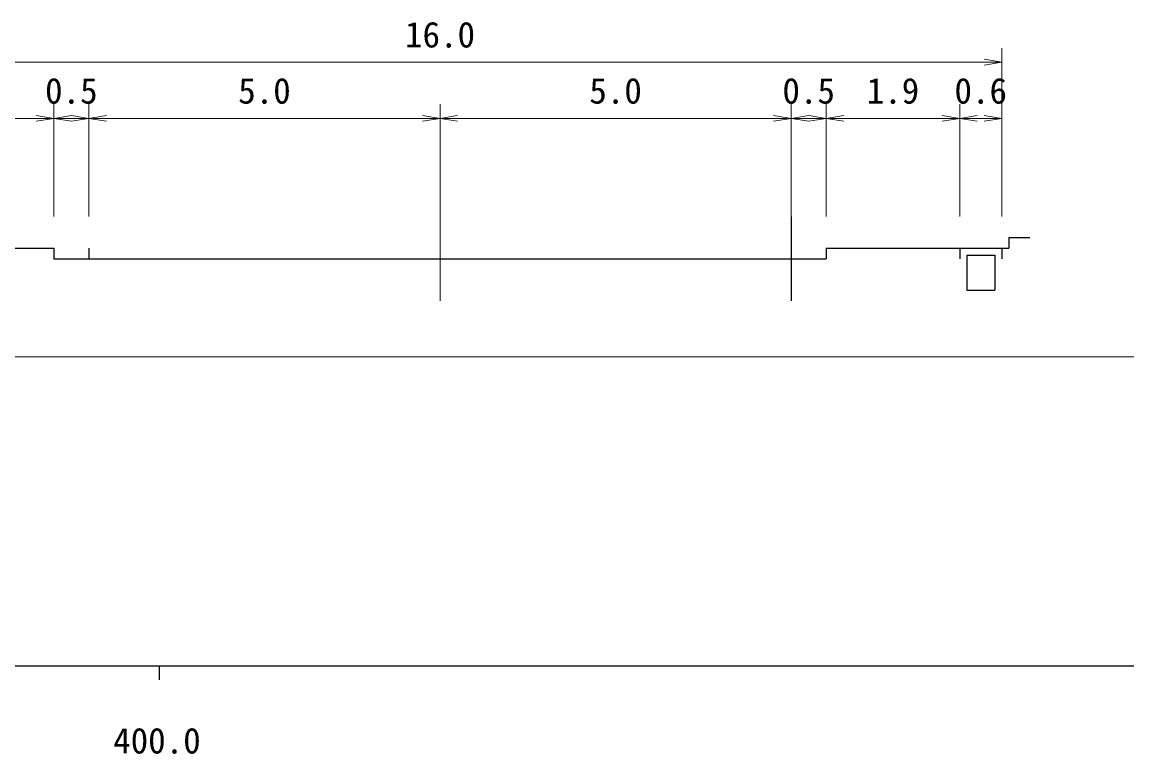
# Model space of a CAD drawing. Units: millimetres on the paper, enlarged 1000 times, with parts at other scales. Extents: x 40000 to 680000, y 20000 to 380000.
# Drawn here: x 458242 to 536908, y 198715 to 250860 of the extents above; entities that cross this region are included whole.
import ezdxf
from ezdxf.enums import TextEntityAlignment as Align

# ---------------------------------------------------------------- set-up
doc = ezdxf.new("R2010")
doc.units = ezdxf.units.MM
doc.header["$LTSCALE"] = 1000
doc.linetypes.add('CHAIN', pattern=[18.5, 12, -1.5, 3.5, -1.5])
for name, color, linetype, lineweight in [('M-BGD', 7, 'Continuous', 25), ('M-BMK', 2, 'CHAIN', 13), ('M-STR-HTXT', 7, 'Continuous', 13), ('M-TTL-BAND', 7, 'Continuous', 25)]:
    doc.layers.add(name, color=color, linetype=linetype, lineweight=lineweight)
doc.styles.add('ＭＳ ゴシック', font='')
doc.styles.get('ＭＳ ゴシック').set_extended_font_data('MS Gothic')

msp = doc.modelspace()

# ---------------------------------------------------------------- linework, layer by layer
at = {"layer": 'M-BGD'}
for p, q in [((513000, 237000), (513000, 231000)), ((528500, 235500), (530000, 235500)), ((528500, 235500), (528500, 234750)), ((447500, 234750), (460500, 234750)), ((460500, 234750), (460500, 234000)), ((463000, 234750), (463000, 234000)), ((515500, 234750), (528500, 234750)), ((515500, 234750), (515500, 234000)), ((525000, 234750), (525000, 234000)), ((528000, 234750), (528000, 234000)), ((460500, 234000), (515500, 234000)), ((525500, 234250), (525500, 231750)), ((525500, 234250), (527500, 234250)), ((527500, 234250), (527500, 231750)), ((525500, 231750), (527500, 231750))]:
    msp.add_line(p, q, dxfattribs=at)
at = {"layer": 'M-BMK'}
msp.add_line((488000, 237000), (488000, 231000), dxfattribs=at)
at = {"layer": 'M-STR-HTXT'}
for p, q in [((528000, 237000), (528000, 249000)), ((451000, 248000), (460500, 248000)), ((460500, 248000), (463000, 248000)), ((463000, 248000), (488000, 248000)), ((488000, 248000), (513000, 248000)), ((513000, 248000), (515500, 248000)), ((515500, 248000), (525000, 248000)), ((525000, 248000), (528000, 248000)), ((528000, 248000), (526750, 248208)), ((528000, 248000), (526750, 247792)), ((460500, 237000), (460500, 245000)), ((463000, 237000), (463000, 245000)), ((488000, 237000), (488000, 245000)), ((513000, 237000), (513000, 245000)), ((515500, 237000), (515500, 245000)), ((525000, 237000), (525000, 245000)), ((451000, 244000), (460500, 244000)), ((460500, 244000), (459250, 244208)), ((460500, 244000), (459250, 243792)), ((460500, 244000), (461750, 244208)), ((460500, 244000), (461750, 243792)), ((460500, 244000), (463000, 244000)), ((463000, 244000), (461750, 244208)), ((463000, 244000), (461750, 243792)), ((463000, 244000), (464250, 244208)), ((463000, 244000), (464250, 243792)), ((463000, 244000), (488000, 244000)), ((488000, 244000), (486750, 244208)), ((488000, 244000), (486750, 243792)), ((488000, 244000), (489250, 244208)), ((488000, 244000), (489250, 243792)), ((488000, 244000), (513000, 244000)), ((513000, 244000), (511750, 244208)), ((513000, 244000), (511750, 243792)), ((513000, 244000), (514250, 244208)), ((513000, 244000), (514250, 243792)), ((513000, 244000), (515500, 244000)), ((515500, 244000), (514250, 244208)), ((515500, 244000), (514250, 243792)), ((515500, 244000), (516750, 244208)), ((515500, 244000), (516750, 243792)), ((515500, 244000), (525000, 244000)), ((525000, 244000), (523750, 244208)), ((525000, 244000), (523750, 243792)), ((525000, 244000), (526250, 244208)), ((525000, 244000), (526250, 243792)), ((525000, 244000), (528000, 244000)), ((528000, 244000), (526750, 244208)), ((528000, 244000), (526750, 243792)), ((113690, 227000), (569833, 227000))]:
    msp.add_line(p, q, dxfattribs=at)
at = {"layer": 'M-TTL-BAND'}
for p, q in [((40000, 205000), (579000, 205000)), ((468000, 205000), (468000, 204000))]:
    msp.add_line(p, q, dxfattribs=at)

# ---------------------------------------------------------------- texts
at = {"layer": 'M-STR-HTXT', "style": 'ＭＳ ゴシック'}
for s, p in [('16.0', (488000, 248500)), ('0.5', (461750, 244500)), ('5.0', (475500, 244500)), ('5.0', (500500, 244500)), ('0.5', (514250, 244500)), ('1.9', (520250, 244500)), ('0.6', (526500, 244500))]:
    msp.add_text(s, height=1833, dxfattribs=at).set_placement(p, align=Align.BOTTOM_CENTER)
at = {"layer": 'M-TTL-BAND', "style": 'ＭＳ ゴシック'}
msp.add_text('400.0', height=1833, dxfattribs=at).set_placement((467844, 198195), align=Align.BOTTOM_CENTER)

doc.saveas('drawing.dxf')
